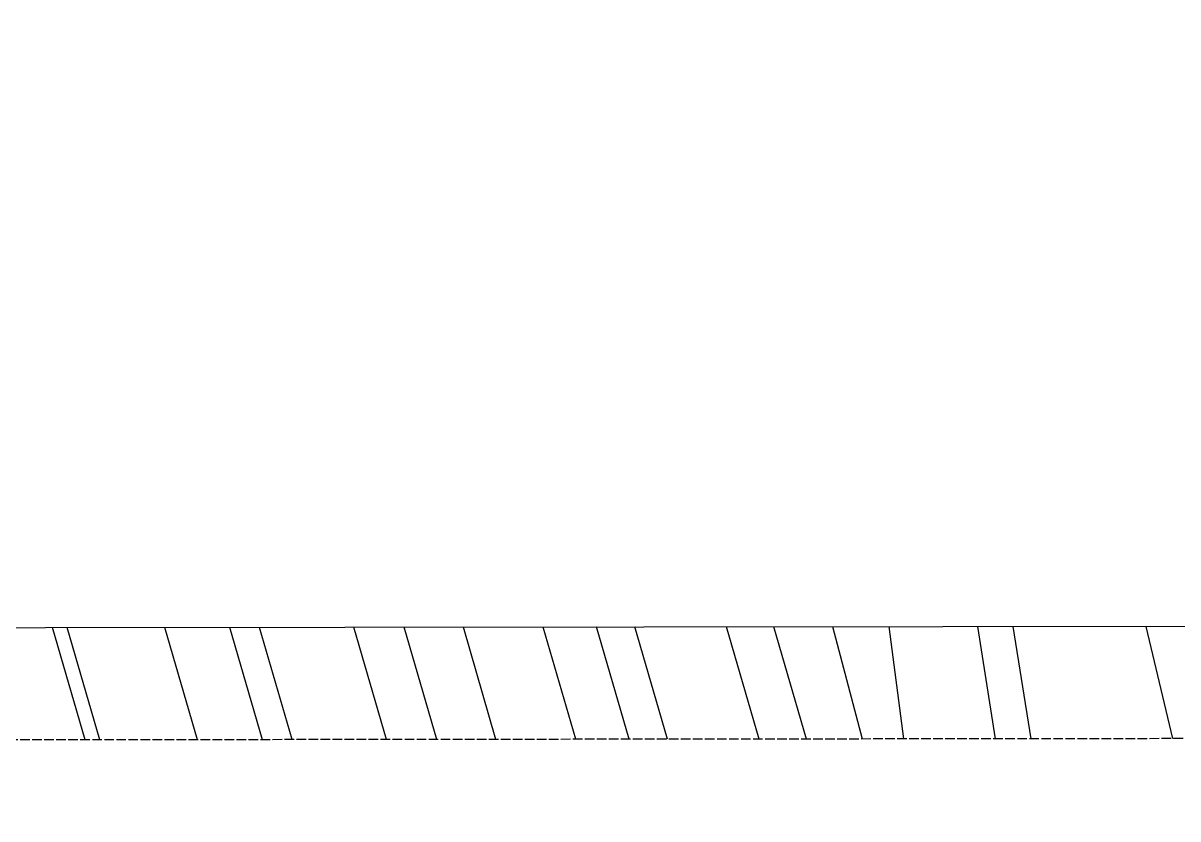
# Model space of a CAD drawing. Header units: feet. Extents: x -99009 to 3252343, y -11094690 to 9035152.
# Drawn here: x 2485667.8 to 2485957.3, y -1980705.4 to -1980506 of the extents above; entities that cross this region are included whole.
import ezdxf

# ---------------------------------------------------------------- set-up
doc = ezdxf.new("R2010")
doc.units = ezdxf.units.FT
doc.linetypes.add('PDF_IMPORT', pattern=[1, 0.8, -0.2])
doc.layers.add('1', color=1, linetype='Continuous')

# ---------------------------------------------------------------- blocks, each defined once
blk = doc.blocks.new('lEVELLING mACHINE')
at = {"color": 200, "linetype": 'PDF_IMPORT', "lineweight": 25, "ltscale": 3.011111, "transparency": 33554684}
blk.add_lwpolyline([(14908.07, 7227.35), (16708.55, 7227.35)], dxfattribs=at)
at = {"color": 200, "lineweight": 25, "transparency": 33554684}
for points in [[(15690.5, 7227.35), (15697.17, 7199.2)], [(15726.07, 7227.35), (15730.51, 7199.2)], [(15734.96, 7227.35), (15739.4, 7199.2)], [(15757.93, 7227.35), (15761.63, 7199.2)], [(15768.3, 7227.35), (15775.71, 7199.2)], [(15782.38, 7227.35), (15790.53, 7199.2)], [(15794.23, 7227.35), (15802.38, 7199.2)], [(15817.2, 7227.35), (15825.35, 7199.2)], [(15826.83, 7227.35), (15834.98, 7199.2)], [(15840.17, 7227.35), (15848.32, 7199.2)], [(15860.18, 7227.35), (15868.33, 7199.2)], [(15874.99, 7227.35), (15883.14, 7199.2)], [(15887.59, 7227.35), (15895.74, 7199.2)], [(15911.3, 7227.35), (15919.45, 7199.2)], [(15918.71, 7227.35), (15926.86, 7199.2)], [(15935.01, 7227.35), (15943.16, 7199.2)], [(15959.46, 7227.35), (15967.61, 7199.2)], [(15963.17, 7227.35), (15971.32, 7199.2)], [(16572.96, 7199.2), (15073.3, 7199.2)]]:
    blk.add_lwpolyline(points, dxfattribs=at)
blk = doc.blocks.new('A$Cac12730c')
blk.add_blockref('lEVELLING mACHINE', (-11218.13, -5688.95))

msp = doc.modelspace()

# ---------------------------------------------------------------- linework, layer by layer
at = {"layer": '1'}
msp.add_arc((2520410.24778, -1978395.99612), 100000, 84.1346387202, 194.3871675539, dxfattribs=at)

# ---------------------------------------------------------------- block references
at = {"transparency": 33554684, "rotation": 180.0650517140762}
msp.add_blockref('A$Cac12730c', (2490426.6334, -1979141.86212), dxfattribs=at)

doc.saveas('drawing.dxf')
